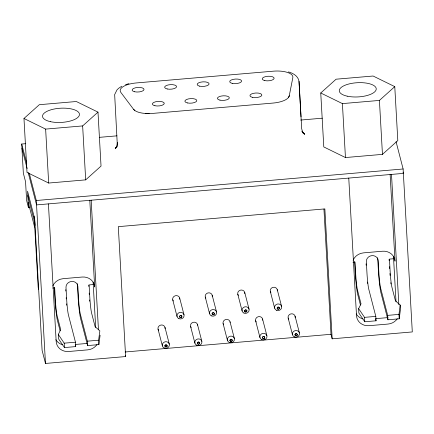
<?xml version="1.0" encoding="UTF-8"?>
<svg xmlns="http://www.w3.org/2000/svg" width="434" height="434" viewBox="0 0 434 434"><rect width="100%" height="100%" fill="white"/><g stroke="black" fill="none" stroke-linecap="round" stroke-linejoin="round"><path stroke-width="0.65" d="M77.236 283.624A5.973 5.496 -14.5 0 1 77.393 284.617L78.077 296.731A16.72 1.177 85.1 0 0 80.578 318.469L87.592 345.578L98.865 344.612L98.621 340.207L99.847 330.887L95.117 326.672L91.607 313.098A11.946 0.841 85.1 0 1 89.822 297.567L89.106 284.91L93.825 284.503M98.865 344.612L100.097 335.287M377.575 257.823A5.973 5.496 -14.5 0 1 377.732 258.816L378.41 270.924A16.72 1.177 85.1 0 0 380.916 292.668L387.925 319.777L399.204 318.806L398.954 314.4L400.186 305.08L395.455 300.865L391.945 287.292A11.946 0.841 85.1 0 1 390.155 271.765L389.444 259.103L394.115 258.702M399.204 318.806L400.436 309.485L400.186 305.08M289.223 95.952L292.831 77.626A17.919 6.884 -3.2 0 0 273.236 71.181L136.33 82.943A17.919 6.884 -3.2 0 0 120.847 92.404L133.612 109.379L134.844 110.529A17.919 6.884 -3.2 0 0 142.347 113.122L145.721 113.496L152.556 113.42L273.138 103.059A17.919 6.884 -3.2 0 0 288.61 97.314L289.223 95.952L288.61 97.314M116.746 147.115L115.639 147.815L116.713 147.034L117.337 142.721L117.294 144.527L114.663 94.585L116.914 90.006L118.569 88.335L121.78 86.23M116.681 146.996L117.332 145.602L115.2 148.716L116.838 147.055M87.592 345.578L87.343 341.178L80.333 314.064A11.946 0.841 85.1 0 1 78.543 298.538L77.86 286.429A5.973 5.496 -14.5 0 0 71.615 281.433A5.973 5.496 -14.5 0 0 65.99 287.449L66.673 299.558A11.946 0.841 85.1 0 0 68.458 315.084L75.473 342.198L75.717 346.603L64.444 347.569L58.547 338.856L58.302 334.457L60.695 329.628L57.185 316.055A11.946 0.841 85.1 0 1 55.395 300.529L54.679 287.867L52.677 288.04M387.925 319.777L387.681 315.372L380.667 288.263A11.946 0.841 85.1 0 1 378.877 272.731L378.198 260.622A5.973 5.496 -14.5 0 0 371.949 255.626A5.973 5.496 -14.5 0 0 366.329 261.642L367.007 273.751A11.946 0.841 85.1 0 0 368.797 289.283L375.806 316.391L376.056 320.797L364.777 321.762L358.885 313.055L358.636 308.65L361.028 303.827L357.518 290.248A11.946 0.841 85.1 0 1 355.728 274.722L355.017 262.06L352.994 262.234M23.973 118.487L39.326 104.697L76.335 101.518L97.992 112.129L101.035 166.076L85.682 179.866L48.673 183.045L27.011 172.439L23.973 118.487L45.635 129.099L82.644 125.92L97.992 112.129M320.748 92.99L336.1 79.2L373.11 76.021L394.772 86.632L397.81 140.578L382.457 154.368L345.448 157.547L323.791 146.936L320.748 92.99L342.41 103.601L379.419 100.422L394.772 86.632M125.518 84.679L128.914 83.664M29.832 207.615L28.487 207.734L26.62 200.503L25.563 181.786L23.344 173.199L21.7 144.023L25.752 143.676M99.386 137.35L116.952 135.842M300.697 120.055L322.31 118.194M29.257 173.242L36.31 200.508L403.121 168.989L412.3 331.934L332.173 338.818L331.001 334.299L323.948 209.123M58.302 334.457L64.194 343.164L75.473 342.198M87.343 341.178L98.621 340.207M358.636 308.65L364.533 317.363L375.806 316.391M387.681 315.372L398.954 314.4M75.549 344.444L86.024 343.544A11.946 10.996 -14.5 0 0 87.646 343.299M375.882 318.637L386.363 317.737A11.946 10.996 -14.5 0 0 387.985 317.498M125.106 351.99L331.001 334.299M28.487 207.734L27.559 191.215L34.687 218.779L42.098 350.346L45.483 363.448L125.616 356.564L118.298 226.651L324.854 208.9L332.173 338.818M145.667 113.491L149.193 113.583M288.464 71.908C293.091 73.145 298.272 76.167 299.021 81.342L301.006 116.8M302.894 132.739L304.505 133.612L302.726 132.603L304.684 134.404L301.918 131.079L302.769 132.744L301.684 128.686L299.021 81.342M133.569 109.325L134.844 110.529M396.068 141.723L403.121 168.989M403.034 172.097L403.37 173.394L36.554 204.908L28.161 172.45M375.556 318.86L376.056 320.797M360.442 304.999L357.768 294.653A16.72 1.177 85.1 0 1 355.262 272.915L354.627 261.588M295.093 316.202L299.417 332.921M288.154 318.008L292.478 334.728M277.255 289.635L281.579 306.355M270.317 291.442L274.641 308.156M262.565 319.001L266.888 335.715M255.631 320.802L259.955 337.522M244.727 292.429L249.051 309.149M237.789 294.236L242.112 310.956M230.036 321.795L234.36 338.509M223.103 323.596L227.427 340.316M212.199 295.228L216.523 311.943M205.266 297.03L209.589 313.749M197.513 324.589L201.837 341.308M190.575 326.39L194.899 343.11M179.676 298.022L184 314.737M172.737 299.823L177.061 316.543M164.985 327.382L169.309 344.102M158.052 329.189L162.376 345.903M125.28 355.272L125.616 356.564M75.218 344.667L75.717 346.603M21.7 144.023L26.734 163.499M21.95 148.428L27.152 168.555M27.803 195.62L34.432 221.758L38.187 287.433L38.653 289.245M28.177 202.228L34.606 227.08L34.232 220.472M60.104 330.8L57.429 320.46A16.72 1.177 85.1 0 1 54.928 298.717L54.288 287.389M391.501 174.414L398.835 304.614M390.123 174.37L395.016 261.219A11.946 10.996 -14.5 0 0 382.528 251.226L363.535 252.859A11.946 10.996 -14.5 0 0 353.092 260.237M393.459 256.244L396.009 301.581M389.086 259.293L389.162 260.628M389.504 266.622L389.613 268.624M379.419 100.422L382.457 154.368M366.084 263.872L366.16 265.217M364.533 317.363L364.777 321.762M348.762 178.086L356.515 315.708A11.946 10.996 -14.5 0 0 369.009 325.695L388.001 324.062A11.946 10.996 -14.5 0 0 397.332 318.724M342.41 103.601L345.448 157.547M91.162 200.22L98.458 329.742M89.789 200.172L94.683 287.02A11.946 10.996 -14.5 0 0 82.189 277.033L63.196 278.666A11.946 10.996 -14.5 0 0 52.753 286.039M93.12 282.051L95.675 327.388M82.644 125.92L85.682 179.866M88.753 285.1L88.829 286.435M89.203 293.096L89.279 294.431M65.751 289.679L65.827 291.024M64.194 343.164L64.444 347.569M45.635 129.099L48.673 183.045M48.424 203.888L56.176 341.509A11.946 10.996 -14.5 0 0 68.67 351.502L87.663 349.869A11.946 10.996 -14.5 0 0 96.999 344.525M36.31 200.508L45.483 363.448M173.329 300.984A3.586 3.298 -14.5 0 1 175.32 295.744A3.586 3.298 -14.5 0 1 179.741 299.221M205.852 298.191A3.586 3.298 -14.5 0 1 207.848 292.95A3.586 3.298 -14.5 0 1 212.269 296.427M238.38 295.397A3.586 3.298 -14.5 0 1 240.376 290.156A3.586 3.298 -14.5 0 1 244.792 293.634M270.908 292.603A3.586 3.298 -14.5 0 1 272.905 287.362A3.586 3.298 -14.5 0 1 277.321 290.84M158.638 330.35A3.586 3.298 -14.5 0 1 160.634 325.104A3.586 3.298 -14.5 0 1 165.056 328.587M191.166 327.556A3.586 3.298 -14.5 0 1 192.848 322.413A3.586 3.298 -14.5 0 1 197.606 325.185M288.746 319.169A3.586 3.298 -14.5 0 1 290.742 313.928A3.586 3.298 -14.5 0 1 295.158 317.406M256.217 321.963A3.586 3.298 -14.5 0 1 258.214 316.722A3.586 3.298 -14.5 0 1 262.635 320.2M223.689 324.757A3.586 3.298 -14.5 0 1 225.376 319.619A3.586 3.298 -14.5 0 1 230.134 322.391M33.982 216.067A7.166 0.505 85.1 0 1 35.056 225.387M62.621 344.78A11.946 10.996 -14.5 0 1 55.867 339.659M362.96 318.974A11.946 10.996 -14.5 0 1 356.205 313.853M66.755 305.211A16.72 1.177 85.1 0 1 66.641 303.871M66.272 298.896A16.72 1.177 85.1 0 1 66.201 297.751M89.735 301.234A16.72 1.177 85.1 0 1 89.632 299.943M390.931 283.955A16.72 1.177 85.1 0 1 390.784 282.708M390.068 275.433A16.72 1.177 85.1 0 1 389.922 273.501M367.489 283.407A16.72 1.177 85.1 0 1 367.348 282.084M164.898 345.806C165.039 348.659 169.108 345.518 166.227 344.808C164.806 344.569 164.34 346.912 165.918 347.01C168.924 346.831 165.788 343.05 164.898 345.806M179.584 316.446C179.725 319.299 183.799 316.153 180.918 315.442C179.497 315.209 179.03 317.547 180.609 317.645C183.609 317.466 180.473 313.684 179.584 316.446M197.421 343.012C197.568 345.865 201.636 342.724 198.756 342.008C197.334 341.775 196.868 344.113 198.446 344.211C201.447 344.037 198.311 340.251 197.421 343.012M212.112 313.652C212.253 316.505 216.322 313.359 213.447 312.648C212.025 312.409 211.559 314.753 213.132 314.851C216.137 314.672 213.002 310.89 212.112 313.652M229.949 340.218C230.091 343.072 234.159 339.925 231.284 339.214C229.863 338.981 229.396 341.319 230.975 341.417C233.975 341.243 230.839 337.457 229.949 340.218M244.635 310.852C244.781 313.711 248.85 310.565 245.969 309.854C244.548 309.616 244.082 311.959 245.66 312.057C248.666 311.878 245.525 308.097 244.635 310.852M262.478 337.424C262.619 340.278 266.688 337.131 263.807 336.421C262.391 336.187 261.919 338.525 263.498 338.623C266.503 338.444 263.367 334.663 262.478 337.424M277.163 308.059C277.31 310.918 281.378 307.771 278.498 307.06C277.076 306.822 276.61 309.165 278.189 309.263C281.189 309.084 278.053 305.303 277.163 308.059M295.001 334.63C295.147 337.484 299.216 334.337 296.335 333.627C294.914 333.388 294.447 335.732 296.026 335.829C299.026 335.65 295.89 331.869 295.001 334.63M276.491 310.272A3.586 3.298 -14.5 0 0 281.671 306.952A3.586 3.298 -14.5 0 0 276.165 304.549A3.586 3.298 -14.5 0 0 276.491 310.272M178.911 318.654A3.586 3.298 -14.5 0 0 184.092 315.334A3.586 3.298 -14.5 0 0 178.586 312.936A3.586 3.298 -14.5 0 0 178.911 318.654M211.434 315.86A3.586 3.298 -14.5 0 0 216.615 312.54A3.586 3.298 -14.5 0 0 211.114 310.136A3.586 3.298 -14.5 0 0 211.434 315.86M243.962 313.066A3.586 3.298 -14.5 0 0 249.143 309.746A3.586 3.298 -14.5 0 0 243.642 307.343A3.586 3.298 -14.5 0 0 243.962 313.066M261.8 339.632A3.586 3.298 -14.5 0 0 266.981 336.312A3.586 3.298 -14.5 0 0 261.48 333.909A3.586 3.298 -14.5 0 0 261.8 339.632M196.748 345.22A3.586 3.298 -14.5 0 0 201.929 341.9A3.586 3.298 -14.5 0 0 196.428 339.502A3.586 3.298 -14.5 0 0 196.748 345.22M229.277 342.426A3.586 3.298 -14.5 0 0 234.458 339.106A3.586 3.298 -14.5 0 0 228.951 336.708A3.586 3.298 -14.5 0 0 229.277 342.426M294.328 336.838A3.586 3.298 -14.5 0 0 299.509 333.518A3.586 3.298 -14.5 0 0 294.008 331.115A3.586 3.298 -14.5 0 0 294.328 336.838M164.22 348.014A3.586 3.298 -14.5 0 0 169.401 344.699A3.586 3.298 -14.5 0 0 163.9 342.296A3.586 3.298 -14.5 0 0 164.22 348.014M50.415 121.661A18.516 7.118 -3.2 0 0 79.406 115.026A18.516 7.118 -3.2 0 0 53.132 109.238A18.516 7.118 -3.2 0 0 50.415 121.661M347.189 96.164A18.516 7.118 -3.2 0 0 376.18 89.529A18.516 7.118 -3.2 0 0 349.907 83.735A18.516 7.118 -3.2 0 0 347.189 96.164M252.49 97.352A5.973 2.295 -3.2 0 0 261.838 95.214A5.973 2.295 -3.2 0 0 253.364 93.343A5.973 2.295 -3.2 0 0 252.49 97.352M219.962 100.145A5.973 2.295 -3.2 0 0 229.315 98.008A5.973 2.295 -3.2 0 0 220.835 96.136A5.973 2.295 -3.2 0 0 219.962 100.145M187.434 102.939A5.973 2.295 -3.2 0 0 196.786 100.802A5.973 2.295 -3.2 0 0 188.313 98.93A5.973 2.295 -3.2 0 0 187.434 102.939M154.911 105.739A5.973 2.295 -3.2 0 0 164.258 103.596A5.973 2.295 -3.2 0 0 155.784 101.73A5.973 2.295 -3.2 0 0 154.911 105.739M264.778 80.594A5.973 2.295 -3.2 0 0 274.131 78.451A5.973 2.295 -3.2 0 0 265.651 76.585A5.973 2.295 -3.2 0 0 264.778 80.594M232.25 83.388A5.973 2.295 -3.2 0 0 241.602 81.245A5.973 2.295 -3.2 0 0 233.129 79.379A5.973 2.295 -3.2 0 0 232.25 83.388M199.727 86.182A5.973 2.295 -3.2 0 0 209.079 84.044A5.973 2.295 -3.2 0 0 200.6 82.172A5.973 2.295 -3.2 0 0 199.727 86.182M167.198 88.975A5.973 2.295 -3.2 0 0 176.551 86.838A5.973 2.295 -3.2 0 0 168.072 84.966A5.973 2.295 -3.2 0 0 167.198 88.975M134.67 91.769A5.973 2.295 -3.2 0 0 144.023 89.632A5.973 2.295 -3.2 0 0 135.549 87.76A5.973 2.295 -3.2 0 0 134.67 91.769"/></g></svg>
